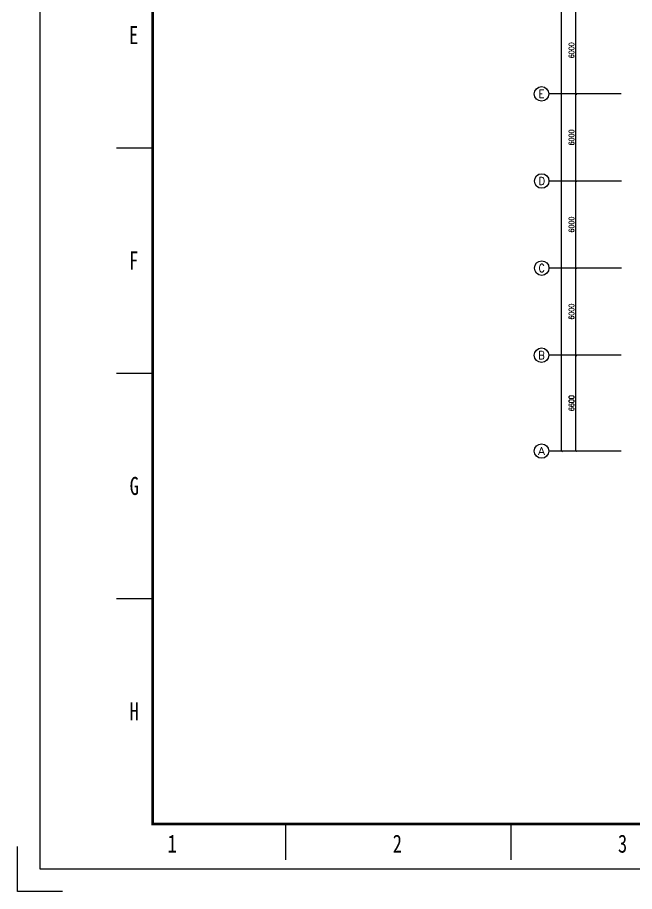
# Model space of a CAD drawing. Extents: x 7651907 to 8255021, y -2490714 to -1144618.
# Drawn here: x 7831306 to 7873838, y -1733714 to -1673518 of the extents above; entities that cross this region are included whole.
import ezdxf
from ezdxf.enums import TextEntityAlignment as Align

# ---------------------------------------------------------------- set-up
doc = ezdxf.new("R2010")
doc.units = 0
doc.header["$LTSCALE"] = 1000
doc.layers.get('0').update_dxf_attribs({"linetype": 'CONTINUOUS'})
doc.layers.get('Defpoints').update_dxf_attribs({"linetype": 'CONTINUOUS'})
doc.layers.add('AXIS', color=3, linetype='CONTINUOUS')
doc.layers.add('AXIS_TEXT', color=7, linetype='CONTINUOUS')
doc.styles.add('_TCH_AXIS', font='COMPLEX', dxfattribs={"bigfont": 'GBCBIG'})
doc.styles.add('_TCH_DIM_T3', font='SIMPLEX', dxfattribs={"width": 0.705882, "bigfont": 'GBCBIG'})
doc.styles.add('COMPLEX', font='COMPLEX')
doc.styles.add('图框字体', font='simhei.ttf')
doc.dimstyles.new('_TCH_ARCH&&125', dxfattribs={"dimtxt": 371.875, "dimasz": 125, "dimexe": 312.5, "dimexo": 375, "dimgap": 125, "dimtad": 1, "dimdec": 0, "dimzin": 0, "dimdsep": 46, "dimtxsty": '_TCH_DIM_T3', "dimblk": 'ARCHTICK', "dimcen": 0.09, "dimclrt": 7, "dimazin": 2, "dimtfac": 1, "dimtdec": 0, "dimtix": 1, "dimtmove": 2, "dimatfit": 3, "dimfxl": 0, "dimtolj": 1, "dimtzin": 0, "dimarcsym": 0})

# ---------------------------------------------------------------- blocks, each defined once
blk = doc.blocks.new('_AXISO')
blk.add_circle((0, 0), 0.5)
at = {"layer": 'AXIS_TEXT', "style": 'COMPLEX', "width": 1.041667}
blk.add_attdef('A', text='', height=0.56, dxfattribs=at).set_placement((-0.25, -0.28), (0.25, -0.28), align=Align.FIT)
blk = doc.blocks.new('_ArchTick')
at = {"color": 0, "linetype": 'ByBlock', "const_width": 0.4}
blk.add_lwpolyline([(-0.5, -0.5), (0.5, 0.5)], dxfattribs=at)
blk = doc.blocks.new('*D320')
at = {"layer": 'AXIS', "color": 0, "lineweight": -2}
for p, q in [((5625, 93200), (1562, 93200)), ((1875, 8000), (1875, 93200)), ((5625, 8000), (1562, 8000))]:
    blk.add_line(p, q, dxfattribs=at)
at = {"layer": 'Defpoints', "color": 0}
for p in [(1875, 93200), (6000, 93200), (6000, 8000)]:
    blk.add_point(p, dxfattribs=at)
at = {"layer": 'AXIS', "color": 0, "lineweight": -2, "xscale": 125, "yscale": 125, "zscale": 125}
for p, rotation in [((1875, 93200), 90), ((1875, 8000), 270)]:
    blk.add_blockref('_ArchTick', p, dxfattribs=dict(at, rotation=rotation))
at = {"layer": 'AXIS', "color": 7, "insert": (1564, 50600), "char_height": 371.9, "attachment_point": 5, "rotation": 90, "style": '_TCH_DIM_T3'}
blk.add_mtext('\\A1;85200', dxfattribs=at)
blk = doc.blocks.new('*D321')
at = {"layer": 'AXIS', "color": 0, "lineweight": -2}
for p, q in [((5625, 14600), (2562, 14600)), ((2875, 8000), (2875, 14600)), ((5625, 8000), (2562, 8000))]:
    blk.add_line(p, q, dxfattribs=at)
at = {"layer": 'Defpoints', "color": 0}
for p in [(2875, 14600), (6000, 14600), (6000, 8000)]:
    blk.add_point(p, dxfattribs=at)
at = {"layer": 'AXIS', "color": 0, "lineweight": -2, "xscale": 125, "yscale": 125, "zscale": 125}
for p, rotation in [((2875, 14600), 90), ((2875, 8000), 270)]:
    blk.add_blockref('_ArchTick', p, dxfattribs=dict(at, rotation=rotation))
at = {"layer": 'AXIS', "color": 7, "insert": (2564, 11300), "char_height": 371.9, "attachment_point": 5, "rotation": 90, "style": '_TCH_DIM_T3'}
blk.add_mtext('\\A1;6600', dxfattribs=at)
blk = doc.blocks.new('*D322')
at = {"layer": 'AXIS', "color": 0, "lineweight": -2}
for p, q in [((5625, 20600), (2562, 20600)), ((2875, 14600), (2875, 20600)), ((5625, 14600), (2562, 14600))]:
    blk.add_line(p, q, dxfattribs=at)
at = {"layer": 'Defpoints', "color": 0}
for p in [(2875, 20600), (6000, 20600), (6000, 14600)]:
    blk.add_point(p, dxfattribs=at)
at = {"layer": 'AXIS', "color": 0, "lineweight": -2, "xscale": 125, "yscale": 125, "zscale": 125}
for p, rotation in [((2875, 20600), 90), ((2875, 14600), 270)]:
    blk.add_blockref('_ArchTick', p, dxfattribs=dict(at, rotation=rotation))
at = {"layer": 'AXIS', "color": 7, "insert": (2564, 17600), "char_height": 371.9, "attachment_point": 5, "rotation": 90, "style": '_TCH_DIM_T3'}
blk.add_mtext('\\A1;6000', dxfattribs=at)
blk = doc.blocks.new('*D323')
at = {"layer": 'AXIS', "color": 0, "lineweight": -2}
for p, q in [((5625, 26600), (2562, 26600)), ((2875, 20600), (2875, 26600)), ((5625, 20600), (2562, 20600))]:
    blk.add_line(p, q, dxfattribs=at)
at = {"layer": 'Defpoints', "color": 0}
for p in [(2875, 26600), (6000, 26600), (6000, 20600)]:
    blk.add_point(p, dxfattribs=at)
at = {"layer": 'AXIS', "color": 0, "lineweight": -2, "xscale": 125, "yscale": 125, "zscale": 125}
for p, rotation in [((2875, 26600), 90), ((2875, 20600), 270)]:
    blk.add_blockref('_ArchTick', p, dxfattribs=dict(at, rotation=rotation))
at = {"layer": 'AXIS', "color": 7, "insert": (2564, 23600), "char_height": 371.9, "attachment_point": 5, "rotation": 90, "style": '_TCH_DIM_T3'}
blk.add_mtext('\\A1;6000', dxfattribs=at)
blk = doc.blocks.new('*D324')
at = {"layer": 'AXIS', "color": 0, "lineweight": -2}
for p, q in [((5625, 32600), (2562, 32600)), ((2875, 26600), (2875, 32600)), ((5625, 26600), (2562, 26600))]:
    blk.add_line(p, q, dxfattribs=at)
at = {"layer": 'Defpoints', "color": 0}
for p in [(2875, 32600), (6000, 32600), (6000, 26600)]:
    blk.add_point(p, dxfattribs=at)
at = {"layer": 'AXIS', "color": 0, "lineweight": -2, "xscale": 125, "yscale": 125, "zscale": 125}
for p, rotation in [((2875, 32600), 90), ((2875, 26600), 270)]:
    blk.add_blockref('_ArchTick', p, dxfattribs=dict(at, rotation=rotation))
at = {"layer": 'AXIS', "color": 7, "insert": (2564, 29600), "char_height": 371.9, "attachment_point": 5, "rotation": 90, "style": '_TCH_DIM_T3'}
blk.add_mtext('\\A1;6000', dxfattribs=at)
blk = doc.blocks.new('*D325')
at = {"layer": 'AXIS', "color": 0, "lineweight": -2}
for p, q in [((5625, 38600), (2562, 38600)), ((2875, 32600), (2875, 38600)), ((5625, 32600), (2562, 32600))]:
    blk.add_line(p, q, dxfattribs=at)
at = {"layer": 'Defpoints', "color": 0}
for p in [(2875, 38600), (6000, 38600), (6000, 32600)]:
    blk.add_point(p, dxfattribs=at)
at = {"layer": 'AXIS', "color": 0, "lineweight": -2, "xscale": 125, "yscale": 125, "zscale": 125}
for p, rotation in [((2875, 38600), 90), ((2875, 32600), 270)]:
    blk.add_blockref('_ArchTick', p, dxfattribs=dict(at, rotation=rotation))
at = {"layer": 'AXIS', "color": 7, "insert": (2564, 35600), "char_height": 371.9, "attachment_point": 5, "rotation": 90, "style": '_TCH_DIM_T3'}
blk.add_mtext('\\A1;6000', dxfattribs=at)
blk = doc.blocks.new('A2-H')
at = {"color": 0}
for p, q in [((17, 160), (25, 160)), ((17, 110), (25, 110)), ((17, 60), (25, 60)), ((54.5, 10), (54.5, 2)), ((104.5, 10), (104.5, 2))]:
    blk.add_line(p, q, dxfattribs=at)
blk.add_lwpolyline([(0, 0), (594, 0), (594, 420), (0, 420)], close=True, dxfattribs=at)
at = {"color": 0, "const_width": 0.6}
blk.add_lwpolyline([(25, 10), (584, 10), (584, 410), (25, 410)], close=True, dxfattribs=at)
at = {"color": 0}
blk.add_lwpolyline([(5, -5), (-5, -5), (-5, 5)], dxfattribs=at)
at = {"style": '图框字体', "width": 0.75}
for s, p in [('E', (19.79, 182.98)), ('F', (19.81, 132.98)), ('G', (19.91, 82.98)), ('H', (19.88, 32.98)), ('1', (28.32, 3.62)), ('2', (78.32, 3.62)), ('3', (128.32, 3.62))]:
    blk.add_text(s, height=4, dxfattribs=at).set_placement(p)
blk = doc.blocks.new('A$C6D6D7C56')
at = {"layer": 'AXIS'}
for p, q in [((6000, 32600), (1000, 32600)), ((6014, 26600), (1014, 26600)), ((6014, 20600), (1014, 20600)), ((6000, 14600), (1000, 14600)), ((6000, 8000), (1000, 8000))]:
    blk.add_line(p, q, dxfattribs=at)
ref = blk.add_blockref('_AXISO', (500, 32600), dxfattribs=dict(at, xscale=1000, yscale=1000, zscale=1000))
ref.add_attrib('A', 'E', dxfattribs={"layer": 'AXIS_TEXT', "ltscale": 100, "height": 556.8, "style": '_TCH_AXIS'}).set_placement((287.9, 32321.6), (712.1, 32321.6), align=Align.FIT)
ref = blk.add_blockref('_AXISO', (514, 26600), dxfattribs=dict(at, xscale=1000, yscale=1000, zscale=1000))
ref.add_attrib('A', 'D', dxfattribs={"layer": 'AXIS_TEXT', "ltscale": 100, "height": 544.1, "style": '_TCH_AXIS'}).set_placement((293.8, 26328), (734.2, 26328), align=Align.FIT)
ref = blk.add_blockref('_AXISO', (514, 20600), dxfattribs=dict(at, xscale=1000, yscale=1000, zscale=1000))
ref.add_attrib('A', 'C', dxfattribs={"layer": 'AXIS_TEXT', "ltscale": 100, "height": 569.6, "style": '_TCH_AXIS'}).set_placement((310.6, 20315.2), (717.4, 20315.2), align=Align.FIT)
ref = blk.add_blockref('_AXISO', (500, 14600), dxfattribs=dict(at, xscale=1000, yscale=1000, zscale=1000))
ref.add_attrib('A', 'B', dxfattribs={"layer": 'AXIS_TEXT', "ltscale": 100, "height": 544.1, "style": '_TCH_AXIS'}).set_placement((279.8, 14328), (720.2, 14328), align=Align.FIT)
ref = blk.add_blockref('_AXISO', (500, 8000), dxfattribs=dict(at, xscale=1000, yscale=1000, zscale=1000))
ref.add_attrib('A', 'A', dxfattribs={"layer": 'AXIS_TEXT', "ltscale": 100, "height": 531.5, "style": '_TCH_AXIS'}).set_placement((272.2, 7734.3), (727.8, 7734.3), align=Align.FIT)
for p1, p2, distance, picture, middle in [((6000, 8000), (6000, 93200), 4125, '*D320', (1564.1, 50600)), ((6000, 32600), (6000, 38600), 3125, '*D325', (2564.1, 35600)), ((6000, 26600), (6000, 32600), 3125, '*D324', (2564.1, 29600)), ((6000, 20600), (6000, 26600), 3125, '*D323', (2564.1, 23600)), ((6000, 14600), (6000, 20600), 3125, '*D322', (2564.1, 17600)), ((6000, 8000), (6000, 14600), 3125, '*D321', (2564.1, 11300))]:
    dim = blk.add_aligned_dim(p1=p1, p2=p2, distance=distance, dimstyle='_TCH_ARCH&&125', dxfattribs=at)
    dim.commit()
    dim.dimension.update_dxf_attribs({"geometry": picture, "text_midpoint": middle})

msp = doc.modelspace()

# ---------------------------------------------------------------- block references
at = {"color": 0, "xscale": 310.4639999999999, "yscale": 310.4639999999999, "zscale": 310.4639999999999}
msp.add_blockref('A2-H', (7832858.2, -1732162), dxfattribs=at)
at = {"ltscale": 100}
msp.add_blockref('A$C6D6D7C56', (7866927.4, -1711379.6), dxfattribs=at)

doc.saveas('drawing.dxf')
